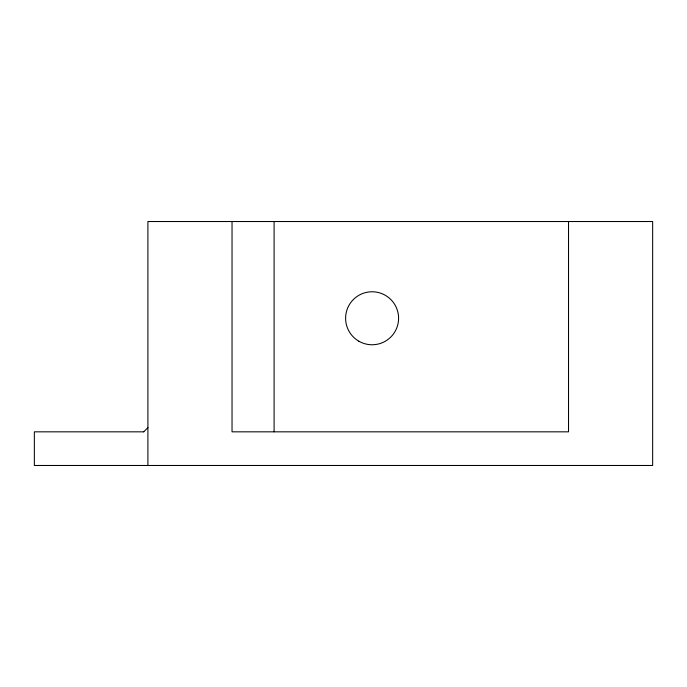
<?xml version="1.0" encoding="UTF-8"?>
<svg xmlns="http://www.w3.org/2000/svg" width="687" height="687" viewBox="0 0 687 687"><rect width="100%" height="100%" fill="white"/><g stroke="black" fill="none" stroke-linecap="round" stroke-linejoin="round"><path stroke-width="1.03" d="M143.712 431.831L147.911 427.623M143.841 431.831L34.35 431.831L34.35 465.477L652.65 465.477L652.65 221.523L147.911 221.523L147.911 465.477M568.527 221.523L568.527 431.831L232.034 431.831L232.034 221.523M274.096 221.523L274.096 431.831M358.854 341.216A26.501 26.501 0 0 0 398.597 318.261A26.501 26.501 0 0 0 358.854 295.316A26.501 26.501 0 0 0 358.854 341.216"/></g></svg>
